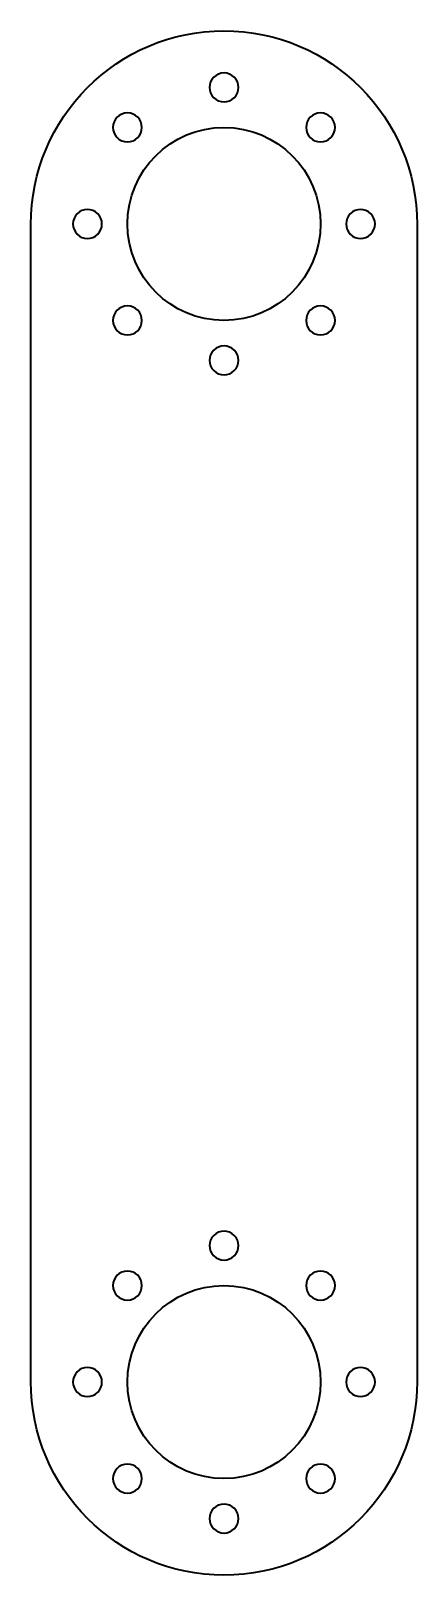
# Model space of a CAD drawing. Header units: inches. Extents: x 274 to 314, y -80 to 80.
import ezdxf

# ---------------------------------------------------------------- set-up
doc = ezdxf.new("R2010")
doc.units = ezdxf.units.IN
doc.header["$MEASUREMENT"] = 0
doc.layers.add('Ebene 1', color=7, linetype='Continuous')

# ---------------------------------------------------------------- blocks, each defined once
blk = doc.blocks.new('block 2')
at = {"layer": 'Ebene 1', "color": 179, "lineweight": 35, "true_color": 0x1c1c1b}
for points in [[(295.11, 73.08), (294.53, 72.5), (293.58, 72.5), (292.99, 73.08), (292.4, 73.67), (292.4, 74.62), (292.99, 75.2), (293.58, 75.79), (294.53, 75.79), (295.11, 75.2), (295.7, 74.62), (295.7, 73.67), (295.11, 73.08)], [(285.55, 70), (285.55, 69.17), (284.88, 68.5), (284.05, 68.5), (283.22, 68.5), (282.55, 69.17), (282.55, 70), (282.55, 70.83), (283.22, 71.5), (284.05, 71.5), (284.88, 71.5), (285.55, 70.83), (285.55, 70)], [(305.55, 70), (305.55, 69.17), (304.88, 68.5), (304.05, 68.5), (303.22, 68.5), (302.55, 69.17), (302.55, 70), (302.55, 70.83), (303.22, 71.5), (304.05, 71.5), (304.88, 71.5), (305.55, 70.83), (305.55, 70)], [(280.97, 58.94), (280.38, 58.35), (279.43, 58.35), (278.85, 58.94), (278.26, 59.53), (278.26, 60.47), (278.85, 61.06), (279.43, 61.65), (280.38, 61.65), (280.97, 61.06), (281.56, 60.47), (281.56, 59.53), (280.97, 58.94)], [(309.25, 58.94), (308.67, 58.35), (307.72, 58.35), (307.13, 58.94), (306.55, 59.53), (306.55, 60.47), (307.13, 61.06), (307.72, 61.65), (308.67, 61.65), (309.25, 61.06), (309.84, 60.47), (309.84, 59.53), (309.25, 58.94)], [(285.55, 50), (285.55, 49.17), (284.88, 48.5), (284.05, 48.5), (283.22, 48.5), (282.55, 49.17), (282.55, 50), (282.55, 50.83), (283.22, 51.5), (284.05, 51.5), (284.88, 51.5), (285.55, 50.83), (285.55, 50)], [(305.55, 50), (305.55, 49.17), (304.88, 48.5), (304.05, 48.5), (303.22, 48.5), (302.55, 49.17), (302.55, 50), (302.55, 50.83), (303.22, 51.5), (304.05, 51.5), (304.88, 51.5), (305.55, 50.83), (305.55, 50)], [(295.11, 44.8), (294.53, 44.21), (293.58, 44.21), (292.99, 44.8), (292.4, 45.38), (292.4, 46.33), (292.99, 46.92), (293.58, 47.5), (294.53, 47.5), (295.11, 46.92), (295.7, 46.33), (295.7, 45.38), (295.11, 44.8)]]:
    blk.add_open_spline(points, degree=3, knots=[0, 0, 0, 0, 1, 1, 1, 2, 2, 2, 3, 3, 3, 4, 4, 4, 4], dxfattribs=at)
blk = doc.blocks.new('block 3')
at = {"layer": 'Ebene 1', "color": 179, "lineweight": 35, "true_color": 0x1c1c1b}
for points in [[(295.11, -46.92), (294.53, -47.5), (293.58, -47.5), (292.99, -46.92), (292.4, -46.33), (292.4, -45.38), (292.99, -44.8), (293.58, -44.21), (294.53, -44.21), (295.11, -44.8), (295.7, -45.38), (295.7, -46.33), (295.11, -46.92)], [(285.55, -50), (285.55, -50.83), (284.88, -51.5), (284.05, -51.5), (283.22, -51.5), (282.55, -50.83), (282.55, -50), (282.55, -49.17), (283.22, -48.5), (284.05, -48.5), (284.88, -48.5), (285.55, -49.17), (285.55, -50)], [(305.55, -50), (305.55, -50.83), (304.88, -51.5), (304.05, -51.5), (303.22, -51.5), (302.55, -50.83), (302.55, -50), (302.55, -49.17), (303.22, -48.5), (304.05, -48.5), (304.88, -48.5), (305.55, -49.17), (305.55, -50)], [(280.97, -61.06), (280.38, -61.65), (279.43, -61.65), (278.85, -61.06), (278.26, -60.47), (278.26, -59.53), (278.85, -58.94), (279.43, -58.35), (280.38, -58.35), (280.97, -58.94), (281.56, -59.53), (281.56, -60.47), (280.97, -61.06)], [(309.25, -61.06), (308.67, -61.65), (307.72, -61.65), (307.13, -61.06), (306.55, -60.47), (306.55, -59.53), (307.13, -58.94), (307.72, -58.35), (308.67, -58.35), (309.25, -58.94), (309.84, -59.53), (309.84, -60.47), (309.25, -61.06)], [(285.55, -70), (285.55, -70.83), (284.88, -71.5), (284.05, -71.5), (283.22, -71.5), (282.55, -70.83), (282.55, -70), (282.55, -69.17), (283.22, -68.5), (284.05, -68.5), (284.88, -68.5), (285.55, -69.17), (285.55, -70)], [(305.55, -70), (305.55, -70.83), (304.88, -71.5), (304.05, -71.5), (303.22, -71.5), (302.55, -70.83), (302.55, -70), (302.55, -69.17), (303.22, -68.5), (304.05, -68.5), (304.88, -68.5), (305.55, -69.17), (305.55, -70)], [(295.11, -75.2), (294.53, -75.79), (293.58, -75.79), (292.99, -75.2), (292.4, -74.62), (292.4, -73.67), (292.99, -73.08), (293.58, -72.5), (294.53, -72.5), (295.11, -73.08), (295.7, -73.67), (295.7, -74.62), (295.11, -75.2)]]:
    blk.add_open_spline(points, degree=3, knots=[0, 0, 0, 0, 1, 1, 1, 2, 2, 2, 3, 3, 3, 4, 4, 4, 4], dxfattribs=at)

msp = doc.modelspace()

# ---------------------------------------------------------------- linework, layer by layer
at = {"layer": 'Ebene 1', "color": 179, "lineweight": 35, "true_color": 0x1c1c1b}
for points, knots in [([(274.05, -59.93), (274.05, -71.02), (283.01, -80), (294.05, -80), (305.1, -80), (314.05, -71.02), (314.05, -59.93), (314.05, -59.93), (314.05, 59.93), (314.05, 59.93), (314.05, 71.02), (305.1, 80), (294.05, 80), (283.01, 80), (274.05, 71.02), (274.05, 59.93), (274.05, 59.93), (274.05, -59.93), (274.05, -59.93)], [0, 0, 0, 0, 1, 1, 1, 2, 2, 2, 3, 3, 3, 4, 4, 4, 5, 5, 5, 6, 6, 6, 6]), ([(304.05, 60), (304.05, 65.52), (299.57, 70), (294.05, 70), (288.53, 70), (284.05, 65.52), (284.05, 60), (284.05, 54.48), (288.53, 50), (294.05, 50), (299.57, 50), (304.05, 54.48), (304.05, 60)], [0, 0, 0, 0, 1, 1, 1, 2, 2, 2, 3, 3, 3, 4, 4, 4, 4]), ([(304.05, -60), (304.05, -54.48), (299.57, -50), (294.05, -50), (288.53, -50), (284.05, -54.48), (284.05, -60), (284.05, -65.52), (288.53, -70), (294.05, -70), (299.57, -70), (304.05, -65.52), (304.05, -60)], [0, 0, 0, 0, 1, 1, 1, 2, 2, 2, 3, 3, 3, 4, 4, 4, 4])]:
    msp.add_open_spline(points, degree=3, knots=knots, dxfattribs=at)

# ---------------------------------------------------------------- block references
at = {"layer": 'Ebene 1'}
for name in ['block 2', 'block 3']:
    msp.add_blockref(name, (0, 0), dxfattribs=at)

doc.saveas('drawing.dxf')
